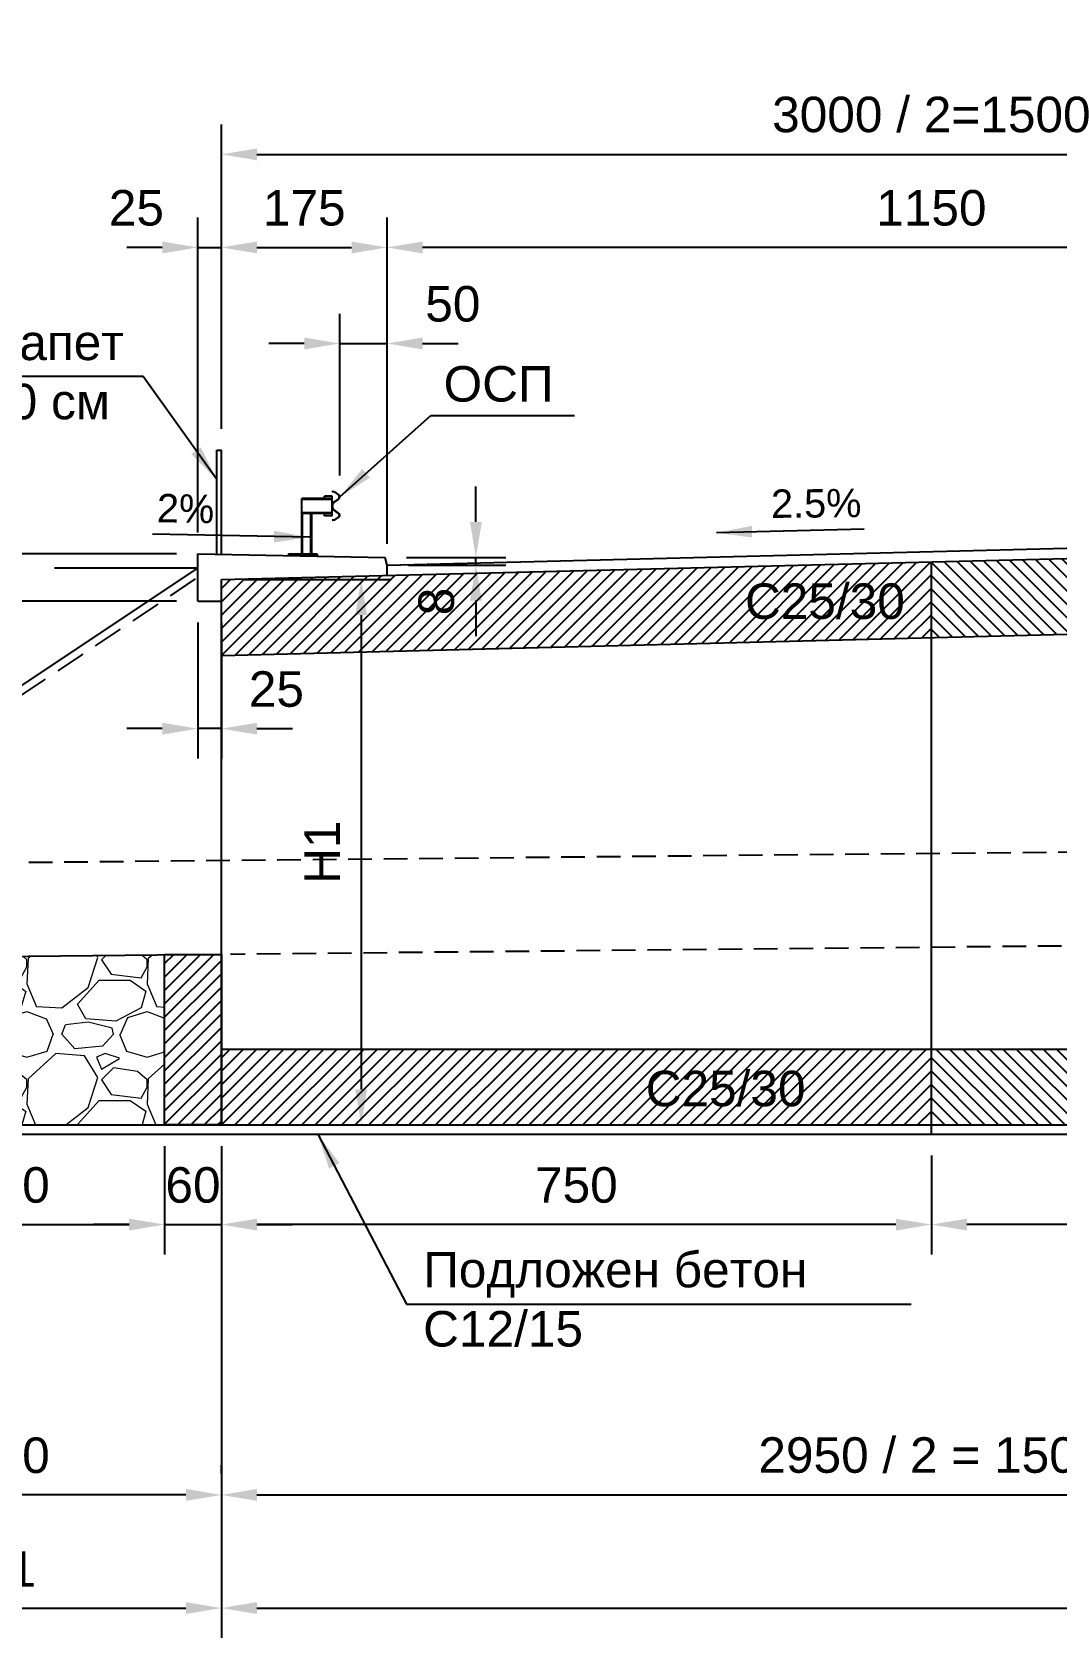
# Model space of a CAD drawing. Header units: centimetres. Extents: x 8495135 to 959133560, y 4530079 to 463453963.
# Drawn here: x 958991964 to 958993047, y 463436503 to 463438199 of the extents above; entities that cross this region are included whole.
import ezdxf

# ---------------------------------------------------------------- set-up
doc = ezdxf.new("R2010")
doc.units = ezdxf.units.CM
doc.header["$LTSCALE"] = 0.1
doc.linetypes.add('DASHED', pattern=[0.75, 0.5, -0.25])
doc.linetypes.add('HIDDEN', pattern=[9.525, 6.35, -3.175])
for name, color, linetype in [('br_dimension', 1, 'Continuous'), ('br_hatch_dark', 8, 'Continuous'), ('br_view_yellow', 2, 'Continuous'), ('hatch', 253, 'Continuous'), ('Kustendilska voda', 12, 'Continuous')]:
    doc.layers.add(name, color=color, linetype=linetype)
doc.layers.add('golemi syoryjenia', color=161, linetype='Continuous', lineweight=35)
doc.layers.add('niv', color=253, linetype='Continuous', lineweight=15)
doc.styles.add('MM 1 to 150', font='arial.ttf', dxfattribs={"height": 37.5})
doc.styles.add('MM_ARIAL', font='arial.ttf')
doc.dimstyles.new('MM DIM 1 to 150', dxfattribs={"dimscale": 15, "dimtxt": 2.5, "dimasz": 2.5, "dimexe": 2.1, "dimexo": 1.5, "dimgap": 1.5, "dimtad": 1, "dimdec": 0, "dimdsep": 46, "dimtxsty": 'MM_ARIAL', "dimcen": 3, "dimclrd": 1, "dimclre": 1, "dimclrt": 7, "dimaunit": 2, "dimadec": 1, "dimazin": 0, "dimtp": 100, "dimtm": 3, "dimtfac": 1, "dimtdec": 0, "dimtix": 1, "dimtmove": 0, "dimatfit": 3, "dimfxl": 0, "dimtolj": 1, "dimtzin": 0, "dimarcsym": 0})

# ---------------------------------------------------------------- blocks, each defined once
blk = doc.blocks.new('*D20')
at = {"layer": 'br_dimension', "color": 1, "lineweight": -2, "transparency": 16777216}
for p, q in [((958992164.4, 463437779.6), (958992164.4, 463438002.7)), ((958992339.4, 463437658.2), (958992339.4, 463438002.7)), ((958992201.9, 463437971.2), (958992301.9, 463437971.2))]:
    blk.add_line(p, q, dxfattribs=at)
at = {"layer": 'br_dimension', "color": 1, "transparency": 16777216}
for points in [[(958992201.9, 463437977.4), (958992201.9, 463437964.9), (958992164.4, 463437971.2)], [(958992301.9, 463437977.4), (958992301.9, 463437964.9), (958992339.4, 463437971.2)]]:
    blk.add_solid(points, dxfattribs=at)
at = {"layer": 'br_dimension', "color": 7, "transparency": 16777216, "insert": (958992251.9, 463438012.8), "char_height": 37.5, "attachment_point": 5, "style": 'MM_ARIAL'}
blk.add_mtext('\\A1;175', dxfattribs=at)
blk = doc.blocks.new('*D21')
at = {"layer": 'br_dimension', "color": 1, "lineweight": -2, "transparency": 16777216}
for p, q in [((958992139.4, 463437670.1), (958992139.4, 463438002.7)), ((958992164.4, 463437779.6), (958992164.4, 463438002.7)), ((958992101.9, 463437971.2), (958992064.4, 463437971.2)), ((958992139.4, 463437971.2), (958992164.4, 463437971.2)), ((958992201.9, 463437971.2), (958992239.4, 463437971.2))]:
    blk.add_line(p, q, dxfattribs=at)
at = {"layer": 'br_dimension', "color": 1, "transparency": 16777216}
for points in [[(958992101.9, 463437977.4), (958992101.9, 463437964.9), (958992139.4, 463437971.2)], [(958992201.9, 463437977.4), (958992201.9, 463437964.9), (958992164.4, 463437971.2)]]:
    blk.add_solid(points, dxfattribs=at)
at = {"layer": 'br_dimension', "color": 7, "transparency": 16777216, "insert": (958992074.6, 463438012.8), "char_height": 37.5, "attachment_point": 5, "style": 'MM_ARIAL'}
blk.add_mtext('\\A1;25', dxfattribs=at)
blk = doc.blocks.new('*D9')
at = {"layer": 'br_dimension', "color": 1, "lineweight": -2, "transparency": 16777216}
for p, q in [((958992164.4, 463437993.7), (958992164.4, 463438101)), ((958993664.4, 463437993.7), (958993664.4, 463438101)), ((958992201.9, 463438069.5), (958993626.9, 463438069.5))]:
    blk.add_line(p, q, dxfattribs=at)
at = {"layer": 'br_dimension', "color": 1, "transparency": 16777216}
for points in [[(958992201.9, 463438075.7), (958992201.9, 463438063.2), (958992164.4, 463438069.5)], [(958993626.9, 463438075.7), (958993626.9, 463438063.2), (958993664.4, 463438069.5)]]:
    blk.add_solid(points, dxfattribs=at)
at = {"layer": 'br_dimension', "color": 7, "transparency": 16777216, "insert": (958992914.4, 463438111.4), "char_height": 37.5, "attachment_point": 5, "style": 'MM_ARIAL'}
blk.add_mtext('\\A1;3000 / 2=1500', dxfattribs=at)
blk = doc.blocks.new('*D22')
at = {"layer": 'br_dimension', "color": 1, "lineweight": -2, "transparency": 16777216}
for p, q in [((958992139.4, 463437575.1), (958992139.4, 463437431.4)), ((958992164.4, 463437575.1), (958992164.4, 463437431.4)), ((958992101.9, 463437462.9), (958992064.4, 463437462.9)), ((958992164.4, 463437462.9), (958992139.4, 463437462.9)), ((958992201.9, 463437462.9), (958992239.4, 463437462.9))]:
    blk.add_line(p, q, dxfattribs=at)
at = {"layer": 'br_dimension', "color": 1, "transparency": 16777216}
for points in [[(958992101.9, 463437469.1), (958992101.9, 463437456.6), (958992139.4, 463437462.9)], [(958992201.9, 463437469.1), (958992201.9, 463437456.6), (958992164.4, 463437462.9)]]:
    blk.add_solid(points, dxfattribs=at)
at = {"layer": 'br_dimension', "color": 7, "transparency": 16777216, "insert": (958992222.5, 463437504.5), "char_height": 37.5, "attachment_point": 5, "style": 'MM_ARIAL'}
blk.add_mtext('\\A1;25', dxfattribs=at)
blk = doc.blocks.new('*D11')
at = {"layer": 'br_dimension', "color": 1, "lineweight": -2, "transparency": 16777216}
for p, q in [((958992339.4, 463437993.7), (958992339.4, 463438002.7)), ((958993489.4, 463437993.7), (958993489.4, 463438002.7)), ((958993451.9, 463437971.2), (958992376.9, 463437971.2))]:
    blk.add_line(p, q, dxfattribs=at)
at = {"layer": 'br_dimension', "color": 1, "transparency": 16777216}
for points in [[(958992376.9, 463437977.4), (958992376.9, 463437964.9), (958992339.4, 463437971.2)], [(958993451.9, 463437977.4), (958993451.9, 463437964.9), (958993489.4, 463437971.2)]]:
    blk.add_solid(points, dxfattribs=at)
at = {"layer": 'br_dimension', "color": 7, "transparency": 16777216, "insert": (958992914.4, 463438012.8), "char_height": 37.5, "attachment_point": 5, "style": 'MM_ARIAL'}
blk.add_mtext('\\A1;1150', dxfattribs=at)
blk = doc.blocks.new('*D24')
at = {"layer": 'br_dimension', "color": 1, "lineweight": -2, "transparency": 16777216}
for p, q in [((958992289.4, 463437730.2), (958992289.4, 463437901.2)), ((958992339.4, 463437728.3), (958992339.4, 463437901.2)), ((958992251.9, 463437869.7), (958992214.4, 463437869.7)), ((958992289.4, 463437869.7), (958992339.4, 463437869.7)), ((958992376.9, 463437869.7), (958992414.4, 463437869.7))]:
    blk.add_line(p, q, dxfattribs=at)
at = {"layer": 'br_dimension', "color": 1, "transparency": 16777216}
for points in [[(958992251.9, 463437876), (958992251.9, 463437863.5), (958992289.4, 463437869.7)], [(958992376.9, 463437876), (958992376.9, 463437863.5), (958992339.4, 463437869.7)]]:
    blk.add_solid(points, dxfattribs=at)
at = {"layer": 'br_dimension', "color": 7, "transparency": 16777216, "insert": (958992408.9, 463437911.4), "char_height": 37.5, "attachment_point": 5, "style": 'MM_ARIAL'}
blk.add_mtext('\\A1;50', dxfattribs=at)
blk = doc.blocks.new('*D26')
at = {"layer": 'br_dimension', "color": 1, "lineweight": -2, "transparency": 16777216}
for p, q in [((958992164.4, 463437011.9), (958992164.4, 463436622)), ((958993664.4, 463436676), (958993664.4, 463436685)), ((958992201.9, 463436653.5), (958993626.9, 463436653.5))]:
    blk.add_line(p, q, dxfattribs=at)
at = {"layer": 'br_dimension', "color": 1, "transparency": 16777216}
for points in [[(958992201.9, 463436659.8), (958992201.9, 463436647.3), (958992164.4, 463436653.5)], [(958993626.9, 463436659.8), (958993626.9, 463436647.3), (958993664.4, 463436653.5)]]:
    blk.add_solid(points, dxfattribs=at)
at = {"layer": 'br_dimension', "color": 7, "transparency": 16777216, "insert": (958992914.4, 463436695.4), "char_height": 37.5, "attachment_point": 5, "style": 'MM_ARIAL'}
blk.add_mtext('\\A1;2950 / 2 = 1500', dxfattribs=at)
blk = doc.blocks.new('*D27')
at = {"layer": 'br_dimension', "color": 1, "lineweight": -2, "transparency": 16777216}
for p, q in [((958991714.4, 463437011.9), (958991714.4, 463436622)), ((958992164.4, 463436676), (958992164.4, 463436685)), ((958992126.9, 463436653.5), (958991751.9, 463436653.5))]:
    blk.add_line(p, q, dxfattribs=at)
at = {"layer": 'br_dimension', "color": 1, "transparency": 16777216}
for points in [[(958991751.9, 463436659.8), (958991751.9, 463436647.3), (958991714.4, 463436653.5)], [(958992126.9, 463436659.8), (958992126.9, 463436647.3), (958992164.4, 463436653.5)]]:
    blk.add_solid(points, dxfattribs=at)
at = {"layer": 'br_dimension', "color": 7, "transparency": 16777216, "insert": (958991939.4, 463436695.2), "char_height": 37.5, "attachment_point": 5, "style": 'MM_ARIAL'}
blk.add_mtext('\\A1;450', dxfattribs=at)
blk = doc.blocks.new('*D12')
at = {"layer": 'br_dimension', "color": 1, "lineweight": -2, "transparency": 16777216}
for p, q in [((958991940.1, 463437685.1), (958991940.1, 463437722.6)), ((958992116.9, 463437647.6), (958991908.6, 463437647.6)), ((958991940.1, 463437647.6), (958991940.1, 463437597.5)), ((958992116.9, 463437597.5), (958991908.6, 463437597.5)), ((958991940.1, 463437560), (958991940.1, 463437522.5))]:
    blk.add_line(p, q, dxfattribs=at)
at = {"layer": 'br_dimension', "color": 1, "transparency": 16777216}
for points in [[(958991933.8, 463437685.1), (958991946.3, 463437685.1), (958991940.1, 463437647.6)], [(958991933.8, 463437560), (958991946.3, 463437560), (958991940.1, 463437597.5)]]:
    blk.add_solid(points, dxfattribs=at)
at = {"layer": 'br_dimension', "color": 7, "transparency": 16777216, "insert": (958991898.5, 463437703.1), "char_height": 37.5, "attachment_point": 5, "rotation": 90, "style": 'MM_ARIAL'}
blk.add_mtext('\\A1;50', dxfattribs=at)
blk = doc.blocks.new('*D5')
at = {"layer": 'br_dimension', "color": 1, "lineweight": -2, "transparency": 16777216}
for p, q in [((958992433.2, 463437681.2), (958992433.2, 463437718.7)), ((958992359.9, 463437643.7), (958992464.7, 463437643.7)), ((958992361.9, 463437635.7), (958992464.7, 463437635.7)), ((958992433.2, 463437635.7), (958992433.2, 463437643.7)), ((958992433.2, 463437598.2), (958992433.2, 463437560.7))]:
    blk.add_line(p, q, dxfattribs=at)
at = {"layer": 'br_dimension', "color": 1, "transparency": 16777216}
for points in [[(958992427, 463437681.2), (958992439.5, 463437681.2), (958992433.2, 463437643.7)], [(958992427, 463437598.2), (958992439.5, 463437598.2), (958992433.2, 463437635.7)]]:
    blk.add_solid(points, dxfattribs=at)
at = {"layer": 'br_dimension', "color": 7, "transparency": 16777216, "insert": (958992391.6, 463437597.2), "char_height": 37.5, "attachment_point": 5, "rotation": 90, "style": 'MM_ARIAL'}
blk.add_mtext('\\A1;8', dxfattribs=at)
blk = doc.blocks.new('*D93')
at = {"layer": 'golemi syoryjenia', "color": 1, "lineweight": -2, "transparency": 16777216}
for p, q in [((958992914.4, 463437011.9), (958992914.4, 463436907.6)), ((958993664.4, 463437011.9), (958993664.4, 463436907.6)), ((958993626.9, 463436939.1), (958992951.9, 463436939.1))]:
    blk.add_line(p, q, dxfattribs=at)
at = {"layer": 'golemi syoryjenia', "color": 1, "transparency": 16777216}
for points in [[(958992951.9, 463436945.3), (958992951.9, 463436932.8), (958992914.4, 463436939.1)], [(958993626.9, 463436945.3), (958993626.9, 463436932.8), (958993664.4, 463436939.1)]]:
    blk.add_solid(points, dxfattribs=at)
at = {"layer": 'golemi syoryjenia', "color": 7, "transparency": 16777216, "insert": (958993289.4, 463436980.7), "char_height": 37.5, "attachment_point": 5, "style": 'MM_ARIAL'}
blk.add_mtext('\\A1;750', dxfattribs=at)
blk = doc.blocks.new('*D94')
at = {"layer": 'golemi syoryjenia', "color": 1, "lineweight": -2, "transparency": 16777216}
for p, q in [((958992164.4, 463437011.9), (958992164.4, 463436907.6)), ((958992914.4, 463437011.9), (958992914.4, 463436907.6)), ((958992876.9, 463436939.1), (958992201.9, 463436939.1))]:
    blk.add_line(p, q, dxfattribs=at)
at = {"layer": 'golemi syoryjenia', "color": 1, "transparency": 16777216}
for points in [[(958992201.9, 463436945.3), (958992201.9, 463436932.8), (958992164.4, 463436939.1)], [(958992876.9, 463436945.3), (958992876.9, 463436932.8), (958992914.4, 463436939.1)]]:
    blk.add_solid(points, dxfattribs=at)
at = {"layer": 'golemi syoryjenia', "color": 7, "transparency": 16777216, "insert": (958992539.4, 463436980.7), "char_height": 37.5, "attachment_point": 5, "style": 'MM_ARIAL'}
blk.add_mtext('\\A1;750', dxfattribs=at)
blk = doc.blocks.new('*D102')
at = {"layer": 'golemi syoryjenia', "color": 1, "lineweight": -2, "transparency": 16777216}
for p, q in [((958992164.4, 463437011.9), (958992164.4, 463436502.5)), ((958995164.4, 463437011.9), (958995164.4, 463436502.5)), ((958992201.9, 463436534), (958995126.9, 463436534))]:
    blk.add_line(p, q, dxfattribs=at)
at = {"layer": 'golemi syoryjenia', "color": 1, "transparency": 16777216}
for points in [[(958992201.9, 463436540.3), (958992201.9, 463436527.8), (958992164.4, 463436534)], [(958995126.9, 463436540.3), (958995126.9, 463436527.8), (958995164.4, 463436534)]]:
    blk.add_solid(points, dxfattribs=at)
at = {"layer": 'golemi syoryjenia', "color": 7, "transparency": 16777216, "insert": (958993664.4, 463436575.3), "char_height": 37.5, "attachment_point": 5, "style": 'MM_ARIAL'}
blk.add_mtext('\\A1;L', dxfattribs=at)
blk = doc.blocks.new('*D104')
at = {"layer": 'golemi syoryjenia', "color": 1, "lineweight": -2, "transparency": 16777216}
for p, q in [((958992186.9, 463437620.3), (958992343.6, 463437620.3)), ((958992312.1, 463437582.8), (958992312.1, 463437081.9)), ((958992186.9, 463437044.4), (958992343.6, 463437044.4))]:
    blk.add_line(p, q, dxfattribs=at)
at = {"layer": 'golemi syoryjenia', "color": 1, "transparency": 16777216}
for points in [[(958992305.8, 463437582.8), (958992318.3, 463437582.8), (958992312.1, 463437620.3)], [(958992305.8, 463437081.9), (958992318.3, 463437081.9), (958992312.1, 463437044.4)]]:
    blk.add_solid(points, dxfattribs=at)
at = {"layer": 'golemi syoryjenia', "color": 7, "transparency": 16777216, "insert": (958992270.8, 463437332.4), "char_height": 37.5, "attachment_point": 5, "rotation": 90, "style": 'MM_ARIAL'}
blk.add_mtext('\\A1;H1', dxfattribs=at)
blk = doc.blocks.new('*D145')
at = {"layer": 'golemi syoryjenia', "color": 1, "lineweight": -2, "transparency": 16777216}
for p, q in [((958991714.4, 463436743.2), (958991714.4, 463436502.5)), ((958992164.4, 463436743.2), (958992164.4, 463436502.5)), ((958991751.9, 463436534), (958992126.9, 463436534))]:
    blk.add_line(p, q, dxfattribs=at)
at = {"layer": 'golemi syoryjenia', "color": 1, "transparency": 16777216}
for points in [[(958991751.9, 463436540.3), (958991751.9, 463436527.8), (958991714.4, 463436534)], [(958992126.9, 463436540.3), (958992126.9, 463436527.8), (958992164.4, 463436534)]]:
    blk.add_solid(points, dxfattribs=at)
at = {"layer": 'golemi syoryjenia', "color": 7, "transparency": 16777216, "insert": (958991939.4, 463436575.3), "char_height": 37.5, "attachment_point": 5, "style": 'MM_ARIAL'}
blk.add_mtext('\\A1;L1', dxfattribs=at)
blk = doc.blocks.new('*D151')
at = {"layer": 'br_dimension', "color": 1, "lineweight": -2, "transparency": 16777216}
for p, q in [((958992104.4, 463437021.9), (958992104.4, 463436907.6)), ((958991774.4, 463436999.4), (958991774.4, 463436907.6)), ((958991811.9, 463436939.1), (958992066.9, 463436939.1))]:
    blk.add_line(p, q, dxfattribs=at)
at = {"layer": 'br_dimension', "color": 1, "transparency": 16777216}
for points in [[(958991811.9, 463436945.3), (958991811.9, 463436932.8), (958991774.4, 463436939.1)], [(958992066.9, 463436945.3), (958992066.9, 463436932.8), (958992104.4, 463436939.1)]]:
    blk.add_solid(points, dxfattribs=at)
at = {"layer": 'br_dimension', "color": 7, "transparency": 16777216, "insert": (958991939.4, 463436980.7), "char_height": 37.5, "attachment_point": 5, "style": 'MM_ARIAL'}
blk.add_mtext('\\A1;330', dxfattribs=at)
blk = doc.blocks.new('*D152')
at = {"layer": 'br_dimension', "color": 1, "lineweight": -2, "transparency": 16777216}
for p, q in [((958992104.4, 463437021.9), (958992104.4, 463436907.6)), ((958992164.4, 463437021.9), (958992164.4, 463436907.6)), ((958992066.9, 463436939.1), (958992029.4, 463436939.1)), ((958992104.4, 463436939.1), (958992164.4, 463436939.1)), ((958992201.9, 463436939.1), (958992239.4, 463436939.1))]:
    blk.add_line(p, q, dxfattribs=at)
at = {"layer": 'br_dimension', "color": 1, "transparency": 16777216}
for points in [[(958992066.9, 463436945.3), (958992066.9, 463436932.8), (958992104.4, 463436939.1)], [(958992201.9, 463436945.3), (958992201.9, 463436932.8), (958992164.4, 463436939.1)]]:
    blk.add_solid(points, dxfattribs=at)
at = {"layer": 'br_dimension', "color": 7, "transparency": 16777216, "insert": (958992134.4, 463436980.7), "char_height": 37.5, "attachment_point": 5, "style": 'MM_ARIAL'}
blk.add_mtext('\\A1;60', dxfattribs=at)

msp = doc.modelspace()

# ---------------------------------------------------------------- hatches: boundary and pattern name
at = {"layer": 'hatch'}
h = msp.add_hatch(dxfattribs=at)
h.set_pattern_fill('_USER,_I', color=256, scale=10, angle=135, style=2, pattern_type=0)
h.set_pattern_definition([(135, (958992914.413, 463437044.412), (-7.07107, -7.07107), [])])
h.paths.add_polyline_path([(958993664.41, 463437577.79), (958993664.41, 463437657.79), (958992914.41, 463437639.04), (958992914.41, 463437559.04)])
h.paths.add_polyline_path([(958993664.41, 463437044.41), (958993664.41, 463437124.41), (958992914.41, 463437124.41), (958992914.41, 463437044.41)])
h.paths.add_polyline_path([(958993523.18, 463437579.47), (958993523.18, 463437656.49), (958993445.91, 463437656.49), (958993445.91, 463437579.47)], flags=24)
h.paths.add_polyline_path([(958993523.18, 463437046.09), (958993523.18, 463437123.11), (958993445.91, 463437123.11), (958993445.91, 463437046.09)], flags=24)
h = msp.add_hatch(dxfattribs=at)
h.set_pattern_fill('_USER,_I', color=256, scale=10, angle=45, style=2, pattern_type=0)
h.set_pattern_definition([(45, (958992164.413, 463437540.29), (-7.07107, 7.07107), [])])
h.paths.add_polyline_path([(958992914.41, 463437559.04), (958992914.41, 463437639.04), (958992164.41, 463437620.29), (958992164.41, 463437540.29)])
h.paths.add_polyline_path([(958992430.51, 463437573.37), (958992430.51, 463437621.25), (958992353.23, 463437621.25), (958992353.23, 463437573.37)], flags=24)
h.paths.add_polyline_path([(958992705.49, 463437557.68), (958992893.17, 463437557.68), (958992893.17, 463437634.95), (958992705.49, 463437634.95)], flags=24)
h = msp.add_hatch(dxfattribs=at)
h.set_pattern_fill('_USER,_I', color=256, scale=10, angle=45, style=2, pattern_type=0)
h.set_pattern_definition([(45, (958991764.413, 463437044.379), (-7.07107, 7.07107), [])])
h.paths.add_polyline_path([(958992104.41, 463437044.38), (958992164.41, 463437044.38), (958992164.41, 463437224.41), (958992104.41, 463437224.26)])
h = msp.add_hatch(dxfattribs=at)
h.set_pattern_fill('_USER,_I', color=256, scale=10, angle=45, style=2, pattern_type=0)
h.set_pattern_definition([(45, (958992164.413, 463437044.412), (-7.07107, 7.07107), [])])
h.paths.add_polyline_path([(958992164.41, 463437124.41), (958992164.41, 463437044.41), (958992914.41, 463437044.41), (958992914.41, 463437124.41)])
at = {"layer": 'niv'}
h = msp.add_hatch(dxfattribs=at)
h.set_pattern_fill('GRAVEL', color=256, scale=5, style=2)
h.set_pattern_definition([(228.0127875, (950484573.519, 458887491.231), (-1016.00000008, -1142.999999929), [17.086072, -1691.524182]), (184.969741, (950484562.089, 458887478.531), (1523.999999397, 127.000007235), [29.320236, -2902.7024447]), (132.5104471, (950484532.879, 458887475.991), (1270.0000005364, -1396.999999512), [20.674076, -2046.7361397]), (267.273689, (950484483.349, 458887444.241), (127.000000266, 2539.9999999867), [26.700226, -2643.3218713]), (292.83365418, (950484482.079, 458887417.571), (-635.000000053, 1523.9999999778), [26.181685, -2591.9903873]), (357.273689, (950484492.239, 458887393.441), (-2539.9999999867, 127.000000266), [26.700226, -2643.3218713]), (37.69424047, (950484518.909, 458887392.171), (-1650.9999999268, -1270.000000095), [35.309683, -3495.6557657]), (72.25532837, (950484546.849, 458887413.761), (889.000000239, 2793.999999924), [33.335976, -3300.2628301]), (121.42956562, (950484557.009, 458887445.511), (-1016.000000144, 1650.9999999113), [26.79065, -2652.277285]), (175.2363583, (950484543.039, 458887468.371), (1396.99999998, -127.00000022), [30.585664, -1498.6968475]), (222.3974378, (950484512.559, 458887470.911), (-1523.9999999512, -1397.0000000532), [39.553896, -3915.8386256]), (138.81407483, (950484609.079, 458887442.971), (-888.999999947, 762.000000062), [13.500227, -1336.5282912]), (171.4692344, (950484598.919, 458887451.861), (1651.0000000445, -253.999999712), [25.684099, -2542.7319499]), (225, (950484573.52, 458887455.67), (-2e-14, -127), [17.960467, -161.6446554]), (203.19859051, (950484564.629, 458887470.911), (635.000000017, 253.999999955), [9.672066, -957.5311184]), (291.8014095, (950484555.739, 458887467.1), (-127.000000027, 380.99999999), [13.678281, -670.2376495]), (30.96375653, (950484560.819, 458887454.401), (381.00000001, 253.999999986), [22.215983, -718.3149076]), (161.5650512, (950484579.87, 458887465.83), (254, -126.99999999), [16.064357, -385.5449058]), (16.38954033, (950484482.079, 458887467.101), (1270, 381), [22.5044, -2227.9413336]), (70.34617594, (950484503.669, 458887473.451), (-508.0000000465, -1396.9999999835), [18.879947, -1869.1107839]), (293.19859051, (950484579.869, 458887491.231), (-253.999999956, 635.000000018), [19.344005, -947.8591794]), (343.61045967, (950484587.489, 458887473.451), (-1270.0000000266, 380.999999911), [22.5044, -2227.9413336]), (339.44395478, (950484482.079, 458887388.361), (-635, 254), [21.70176, -1063.3867157]), (294.7751406, (950484502.399, 458887380.741), (-635.000000756, 1396.999999656), [18.183606, -1800.179669]), (66.80140949, (950484581.139, 458887364.231), (253.99999996, 635.000000016), [19.344005, -947.8591794]), (17.35402464, (950484588.759, 458887382.011), (-1650.999999967, -508.0000001066), [21.289137, -2107.618799]), (69.44395478, (950484518.909, 458887364.231), (-254.000000004, -634.999999998), [10.85088, -1074.2375957]), (101.30993247, (950484573.52, 458887364.23), (-127, 508), [6.47573, -641.0997482]), (165.96375653, (950484572.25, 458887370.58), (381, -127), [26.181685, -497.4527295]), (186.00900596, (950484546.849, 458887376.931), (1269.9999999933, 127.0000000665), [24.26335, -2402.0682432]), (303.69006753, (950484560.82, 458887442.97), (-127.00000002, 253.99999999), [18.316194, -439.588818]), (353.15722659, (950484570.979, 458887427.731), (2159.0000000133, -253.999999887), [31.977838, -3165.8004533]), (60.9453959, (950484602.729, 458887423.921), (-508.000000014, -888.999999992), [13.075412, -1294.4696159]), (90, (950484609.08, 458887435.35), (-127, 127), [7.62, -119.38]), (120.25643716, (950484544.309, 458887380.741), (507.999999938, -889.0000000355), [17.643348, -1746.6970387]), (48.0127875, (950484535.419, 458887395.981), (1016.000000084, 1142.9999999255), [34.172144, -1674.43811]), (0, (950484558.28, 458887421.38), (127, 127), [33.02, -93.98]), (325.3048465, (950484591.299, 458887421.381), (1270.000000481, -888.999999313), [20.080478, -1987.9658362]), (254.0546041, (950484607.809, 458887409.951), (-126.99999999, -508.000000002), [18.491454, -906.082502]), (207.64597536, (950484602.729, 458887392.171), (-2413.0000000887, -1269.9999998315), [30.107255, -2980.6232211]), (175.42607874, (950484576.059, 458887378.201), (-1651, 127), [31.851473, -3153.2923228])])
h.paths.add_polyline_path([(958991774.41, 463437220.51), (958991774.41, 463437124.41), (958991774.41, 463437044.41), (958992104.41, 463437044.41), (958992104.41, 463437223.81)])

# ---------------------------------------------------------------- linework, layer by layer
at = {"layer": 'br_dimension'}
for p, q in [((958992339.41, 463437635.67), (958993489.41, 463437664.42)), ((958992139.41, 463437632.52), (958991988.12, 463437632.52)), ((958992164.42, 463437224.41), (958990506.41, 463437207.83))]:
    msp.add_line(p, q, dxfattribs=at)
at = {"layer": 'br_hatch_dark'}
for p, q in [((958992159.41, 463437647.12), (958992159.41, 463437757.12)), ((958992159.41, 463437757.12), (958992164.41, 463437757.12)), ((958992164.41, 463437647.12), (958992164.41, 463437757.12))]:
    msp.add_line(p, q, dxfattribs=at)
at = {"layer": 'br_hatch_dark', "linetype": 'HIDDEN', "ltscale": 50}
msp.add_line((958991714.41, 463437339.19), (958992139.41, 463437622.52), dxfattribs=at)
at = {"layer": 'br_view_yellow'}
for p, q in [((958992164.41, 463437620.29), (958993664.41, 463437657.79)), ((958992139.41, 463437647.62), (958992337.41, 463437643.66)), ((958992139.41, 463437597.62), (958992139.41, 463437647.62)), ((958992339.41, 463437635.67), (958992337.41, 463437643.66)), ((958992339.41, 463437624.67), (958992339.41, 463437635.67)), ((958992914.41, 463437034.41), (958992914.41, 463437639.04)), ((958991714.41, 463437349.19), (958992139.41, 463437632.52)), ((958992164.41, 463437044.41), (958992164.41, 463437620.29)), ((958992139.41, 463437597.62), (958992164.41, 463437597.62)), ((958992164.41, 463437540.29), (958993664.41, 463437577.79)), ((958992164.41, 463437124.41), (958995164.41, 463437124.41)), ((958991714.41, 463437044.41), (958995614.41, 463437044.41)), ((958991714.41, 463437034.41), (958995614.41, 463437034.41))]:
    msp.add_line(p, q, dxfattribs=at)
msp.add_lwpolyline([(958992104.41, 463437224.41), (958992164.41, 463437224.41), (958992164.41, 463437044.41), (958992104.41, 463437044.41)], close=True, dxfattribs=at)
at = {"layer": 'hatch'}
for p, q in [((958992249.41, 463437647.42), (958992249.41, 463437706.04)), ((958992281.41, 463437706.04), (958992249.41, 463437706.04)), ((958992249.41, 463437705.24), (958992281.41, 463437705.24)), ((958992273.41, 463437706.04), (958992273.41, 463437708.54)), ((958992281.41, 463437708.54), (958992273.41, 463437708.54)), ((958992284.01, 463437712.94), (958992281.41, 463437713.34)), ((958992281.41, 463437713.34), (958992281.41, 463437712.93)), ((958992283.86, 463437712.56), (958992281.41, 463437712.93)), ((958992281.41, 463437687.54), (958992281.41, 463437708.54)), ((958992287.98, 463437705.76), (958992282.56, 463437701.8)), ((958992288.2, 463437705.43), (958992282.8, 463437701.47)), ((958992283.86, 463437712.56), (958992287.98, 463437709.71)), ((958992284.01, 463437712.94), (958992288.2, 463437710.04)), ((958992281.41, 463437690.84), (958992249.41, 463437690.84)), ((958992281.41, 463437690.04), (958992249.41, 463437690.04)), ((958992250.21, 463437647.42), (958992250.21, 463437690.04)), ((958992258.61, 463437690.04), (958992258.61, 463437647.42)), ((958992259.41, 463437690.04), (958992259.41, 463437647.42)), ((958992273.41, 463437687.54), (958992273.41, 463437690.04)), ((958992281.41, 463437687.54), (958992273.41, 463437687.54)), ((958992281.41, 463437699.54), (958992281.41, 463437698.04)), ((958992281.41, 463437696.54), (958992281.41, 463437698.04)), ((958992281.81, 463437699.54), (958992281.81, 463437698.04)), ((958992281.81, 463437696.54), (958992281.81, 463437698.04)), ((958992287.98, 463437690.31), (958992282.56, 463437694.28)), ((958992288.2, 463437690.64), (958992282.8, 463437694.6)), ((958992283.86, 463437683.52), (958992287.98, 463437686.36)), ((958992284.01, 463437683.14), (958992288.2, 463437686.03)), ((958992259.41, 463437682.74), (958992259.41, 463437683.14)), ((958992283.86, 463437683.52), (958992281.41, 463437683.14)), ((958992284.01, 463437683.14), (958992281.41, 463437682.74)), ((958992235.41, 463437646.42), (958992234.71, 463437645.72)), ((958992235.41, 463437647.42), (958992265.41, 463437647.42)), ((958992235.41, 463437647.42), (958992235.41, 463437646.42)), ((958992235.41, 463437646.42), (958992265.41, 463437646.42)), ((958992265.41, 463437647.42), (958992265.41, 463437646.42)), ((958992265.41, 463437646.42), (958992266.76, 463437645.07))]:
    msp.add_line(p, q, dxfattribs=at)
for centre, radius, start, end in [((958992286.61, 463437707.74), 2.4, 304.64404, 55.35596), ((958992286.61, 463437707.74), 2.8, 304.64404, 55.35596), ((958992284.21, 463437699.54), 2.8, 126.20431, 180), ((958992284.21, 463437696.54), 2.8, 180, 233.79569), ((958992284.21, 463437699.54), 2.4, 126.20558, 180), ((958992284.21, 463437696.54), 2.4, 180, 233.79442), ((958992286.61, 463437688.34), 2.4, 304.64404, 55.35596), ((958992286.61, 463437688.34), 2.8, 304.64404, 55.35596)]:
    msp.add_arc(centre, radius, start, end, dxfattribs=at)
at = {"layer": 'Kustendilska voda', "color": 1, "linetype": 'DASHED', "ltscale": 500}
for p, q in [((958996748.18, 463437369.25), (958990505.42, 463437306.83)), ((958995151.77, 463437254.29), (958992173.88, 463437224.51))]:
    msp.add_line(p, q, dxfattribs=at)

# ---------------------------------------------------------------- texts
at = {"layer": 'br_dimension', "char_height": 37.5, "attachment_point": 1, "style": 'MM 1 to 150'}
for insert in [(958992717.48, 463437616.29), (958992612.56, 463437101.52)]:
    msp.add_mtext_dynamic_manual_height_columns('C25/30', width=144.4689, gutter_width=187.5, heights=[0], dxfattribs=dict(at, insert=insert))
at = {"layer": 'br_view_yellow', "char_height": 37.5, "attachment_point": 1, "style": 'MM 1 to 150'}
for s, insert, width in [('ст. парапет\\PH = 110 см', (958991784.96, 463437889.69), 276.5689), ('ОСП ', (958992399.14, 463437845.84), 290.8936), ('Подложен бетон C12/15', (958992377.52, 463436910.28), 513.6937)]:
    msp.add_mtext(s, dxfattribs=dict(at, insert=insert, width=width))
at = {"layer": 'br_view_yellow', "char_height": 30, "width": 119.7602, "attachment_point": 1, "style": 'MM 1 to 150'}
for s, insert, rotation in [('2%', (958992096.61, 463437711.02), 358.85424), ('2.5%', (958992744.87, 463437715.46), 0.51983)]:
    msp.add_mtext(s, dxfattribs=dict(at, insert=insert, rotation=rotation))

# ---------------------------------------------------------------- dimensions: what is measured, and where the dimension line sits
at = {"layer": 'br_dimension', "color": 1}
for base, p1, p2, text, picture, middle in [((958993664.41, 463438069.49), (958992164.41, 463437971.19), (958993664.41, 463437971.18), '3000 / 2=<>', '*D9', (958992914.41, 463438111.39)), ((958993664.41, 463436653.51), (958992164.41, 463437034.41), (958993664.41, 463436653.51), '2950 / 2 = <>', '*D26', (958992914.41, 463436695.4))]:
    dim = msp.add_linear_dim(base=base, p1=p1, p2=p2, text=text, dimstyle='MM DIM 1 to 150', dxfattribs=at)
    dim.commit()
    dim.dimension.update_dxf_attribs({"geometry": picture, "text_midpoint": middle})
for base, p1, p2, picture, middle in [((958992164.41, 463437971.19), (958992139.41, 463437647.62), (958992164.41, 463437757.12), '*D21', (958992074.62, 463438012.83)), ((958992339.41, 463437869.71), (958992289.41, 463437707.74), (958992339.41, 463437705.79), '*D24', (958992408.92, 463437911.36)), ((958992139.41, 463437462.9), (958992164.41, 463437597.62), (958992139.41, 463437597.62), '*D22', (958992222.53, 463437504.54))]:
    dim = msp.add_linear_dim(base=base, p1=p1, p2=p2, dimstyle='MM DIM 1 to 150', override={"dimtmove": 2}, dxfattribs=at)
    dim.commit()
    dim.dimension.update_dxf_attribs({"geometry": picture, "text_midpoint": middle, "dimtype": 160})
for base, p1, p2, picture, middle in [((958992339.41, 463437971.19), (958992164.41, 463437757.12), (958992339.41, 463437635.67), '*D20', (958992251.91, 463438012.83)), ((958992339.41, 463437971.19), (958993489.41, 463437971.18), (958992339.41, 463437971.19), '*D11', (958992914.41, 463438012.83)), ((958991714.41, 463436653.51), (958992164.41, 463436653.51), (958991714.41, 463437034.41), '*D27', (958991939.41, 463436695.15))]:
    dim = msp.add_linear_dim(base=base, p1=p1, p2=p2, dimstyle='MM DIM 1 to 150', dxfattribs=at)
    dim.commit()
    dim.dimension.update_dxf_attribs({"geometry": picture, "text_midpoint": middle})
for base, p1, p2, picture, middle in [((958991940.1, 463437597.52), (958992139.41, 463437647.62), (958992139.41, 463437597.52), '*D12', (958991898.45, 463437703.1)), ((958992433.25, 463437643.66), (958992339.41, 463437635.67), (958992337.41, 463437643.66), '*D5', (958992391.6, 463437597.22))]:
    dim = msp.add_linear_dim(base=base, p1=p1, p2=p2, angle=90, dimstyle='MM DIM 1 to 150', override={"dimtmove": 2}, dxfattribs=at)
    dim.commit()
    dim.dimension.update_dxf_attribs({"geometry": picture, "text_midpoint": middle, "dimtype": 160})
at = {"layer": 'br_dimension'}
for base, p1, p2, picture, middle in [((958992104.41, 463436939.06), (958991774.41, 463437021.91), (958992104.41, 463437044.41), '*D151', (958991939.41, 463436980.72)), ((958992164.41, 463436939.06), (958992104.41, 463437044.41), (958992164.41, 463437044.41), '*D152', (958992134.41, 463436980.71))]:
    dim = msp.add_linear_dim(base=base, p1=p1, p2=p2, dimstyle='MM DIM 1 to 150', dxfattribs=at)
    dim.commit()
    dim.dimension.update_dxf_attribs({"geometry": picture, "text_midpoint": middle})
at = {"layer": 'golemi syoryjenia'}
dim = msp.add_linear_dim(base=(958992312.08, 463437044.41), p1=(958992164.41, 463437620.29), p2=(958992164.41, 463437044.41), angle=90, text='H1', dimstyle='MM DIM 1 to 150', dxfattribs=at)
dim.commit()
dim.dimension.update_dxf_attribs({"geometry": '*D104', "text_midpoint": (958992270.75, 463437332.35)})
for base, p1, p2, picture, middle in [((958992164.41, 463436939.06), (958992914.41, 463437034.41), (958992164.41, 463437034.41), '*D94', (958992539.41, 463436980.71)), ((958992914.41, 463436939.06), (958993664.41, 463437034.41), (958992914.41, 463437034.41), '*D93', (958993289.41, 463436980.71))]:
    dim = msp.add_linear_dim(base=base, p1=p1, p2=p2, dimstyle='MM DIM 1 to 150', dxfattribs=at)
    dim.commit()
    dim.dimension.update_dxf_attribs({"geometry": picture, "text_midpoint": middle})
for base, p1, p2, text, picture, middle in [((958995164.41, 463436534.02), (958992164.41, 463437034.41), (958995164.41, 463437034.41), 'L', '*D102', (958993664.41, 463436575.27)), ((958992164.41, 463436534.02), (958991714.41, 463436765.73), (958992164.41, 463436765.73), 'L1', '*D145', (958991939.41, 463436575.35))]:
    dim = msp.add_linear_dim(base=base, p1=p1, p2=p2, text=text, dimstyle='MM DIM 1 to 150', dxfattribs=at)
    dim.commit()
    dim.dimension.update_dxf_attribs({"geometry": picture, "text_midpoint": middle})

# ---------------------------------------------------------------- leaders
at = {"layer": 'br_dimension'}
for points in [[(958992159.41, 463437725.98), (958992081.74, 463437834.99), (958991780.36, 463437834.99)], [(958992289.41, 463437707.69), (958992385.57, 463437793.81), (958992537.39, 463437793.81)], [(958992257.44, 463437665.03), (958992091.67, 463437668.34)], [(958992687.44, 463437669.96), (958992843.32, 463437673.86)], [(958992266.2, 463437034.41), (958992359.88, 463436855.16), (958992893.1, 463436855.16)]]:
    msp.add_leader(points, dimstyle='MM DIM 1 to 150', override={"dimgap": 1.5, "dimtad": 0}, dxfattribs=at)

doc.saveas('drawing.dxf')
